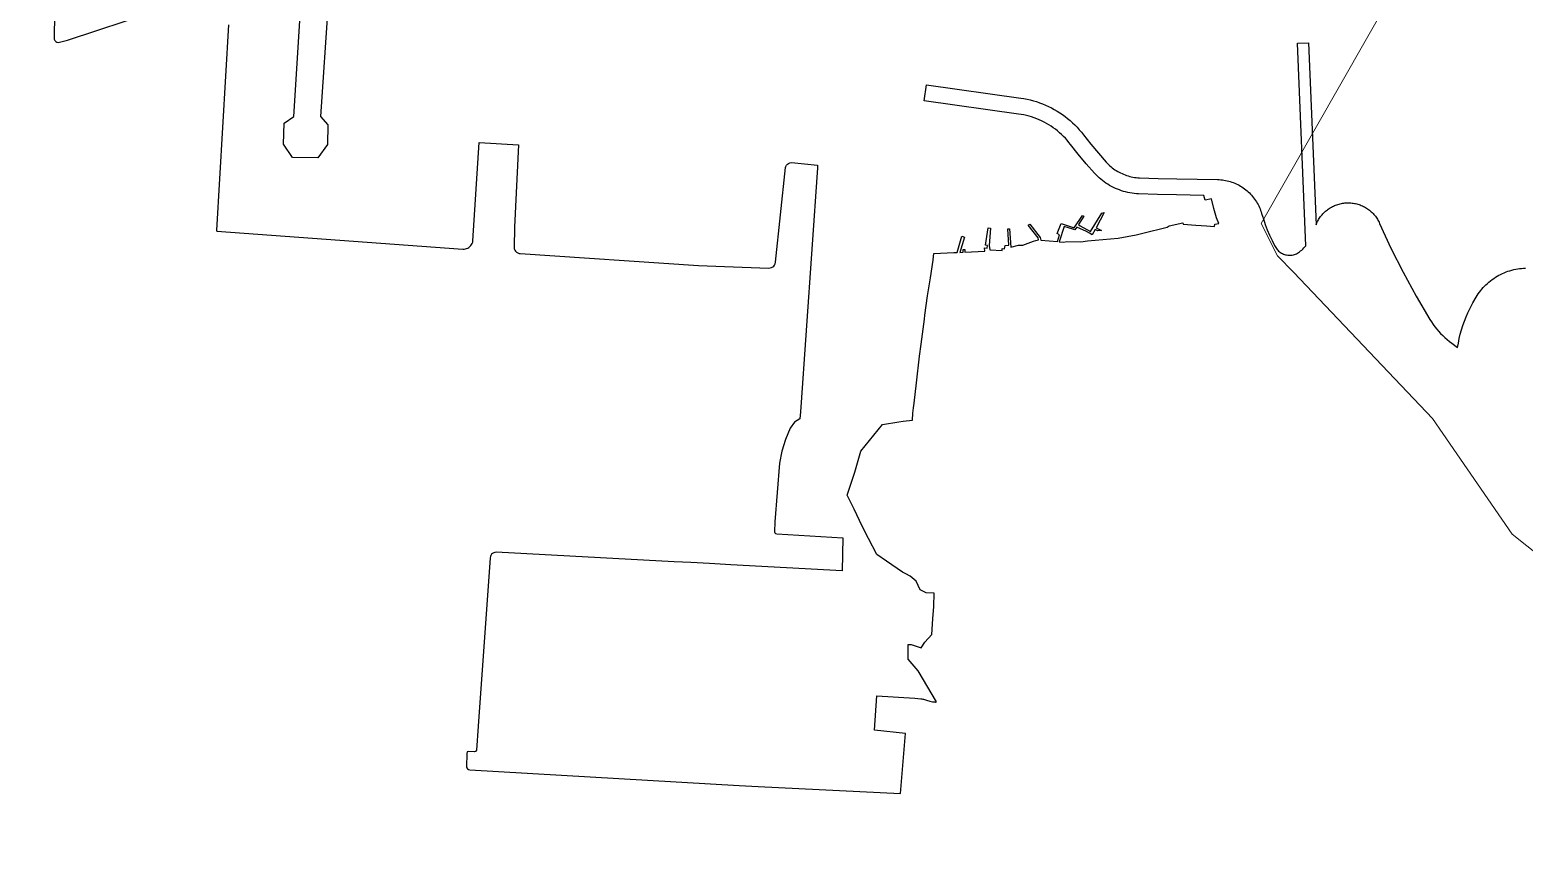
# Model space of a CAD drawing. Header units: millimetres. Extents: x 617751 to 636088, y 68402 to 77988.
# Drawn here: x 627863 to 628550, y 69981 to 70357 of the extents above; entities that cross this region are included whole.
import ezdxf

# ---------------------------------------------------------------- set-up
doc = ezdxf.new("R2010")
doc.units = ezdxf.units.MM
doc.header["$LTSCALE"] = 3
doc.header["$MEASUREMENT"] = 0
doc.layers.add('ALINHAMENTO PREDIAL', color=120, linetype='Continuous')
doc.layers.add('BAIRRO', color=30, linetype='Continuous')

msp = doc.modelspace()

# ---------------------------------------------------------------- linework, layer by layer
at = {"layer": 'ALINHAMENTO PREDIAL'}
for points in [[(627873.86, 70363.78), (627873.73, 70352.85), (627873.79, 70352.34), (627874.04, 70351.77), (627874.45, 70351.3), (627874.98, 70350.98), (627875.59, 70350.83), (627876.22, 70350.89), (627879.93, 70351.82), (627959.87, 70378.35)], [(627873.86, 70363.78), (627873.73, 70352.85), (627873.79, 70352.34), (627874.04, 70351.77), (627874.45, 70351.3), (627874.98, 70350.98), (627875.59, 70350.83), (627876.22, 70350.89), (627879.93, 70351.82), (627959.87, 70378.35)], [(627873.86, 70363.78), (627873.73, 70352.85), (627873.79, 70352.34), (627874.04, 70351.77), (627874.45, 70351.3), (627874.98, 70350.98), (627875.59, 70350.83), (627876.22, 70350.89), (627879.93, 70351.82), (627959.87, 70378.35)], [(627999.78, 70368.94), (627996.34, 70316.76), (627999.7, 70312.98), (627999.56, 70303.82), (627994.98, 70297.71), (627983.41, 70297.94), (627979.17, 70304.08), (627979.59, 70313.68), (627983.96, 70316.78), (627987.21, 70368.06)], [(627999.78, 70368.94), (627996.34, 70316.76), (627999.7, 70312.98), (627999.56, 70303.82), (627994.98, 70297.71), (627983.41, 70297.94), (627979.17, 70304.08), (627979.59, 70313.68), (627983.96, 70316.78), (627987.21, 70368.06)], [(627999.78, 70368.94), (627996.34, 70316.76), (627999.7, 70312.98), (627999.56, 70303.82), (627994.98, 70297.71), (627983.41, 70297.94), (627979.17, 70304.08), (627979.59, 70313.68), (627983.96, 70316.78), (627987.21, 70368.06)], [(627953.91, 70358.85), (627948.41, 70264.51), (627948.52, 70263.99), (628061.7, 70255.73), (628062.31, 70255.72), (628062.91, 70255.8), (628063.49, 70255.97), (628064.05, 70256.2), (628064.57, 70256.52), (628065.04, 70256.9), (628065.45, 70257.34), (628065.8, 70257.84), (628066.08, 70258.37), (628066.28, 70258.94), (628066.4, 70259.54), (628069.25, 70304.84), (628087.43, 70303.64), (628085.54, 70265.86), (628085.32, 70256.46), (628085.44, 70255.85), (628085.68, 70255.27), (628086.03, 70254.75), (628086.49, 70254.32), (628087.02, 70253.99), (628087.61, 70253.78), (628088.11, 70253.71), (628170.14, 70248.27), (628182.17, 70247.78), (628202.53, 70247.02), (628203.16, 70247.06), (628203.76, 70247.23), (628204.32, 70247.52), (628204.8, 70247.92), (628205.19, 70248.42), (628205.46, 70248.98), (628205.63, 70249.7), (628210.16, 70293.2), (628210.35, 70293.79), (628210.66, 70294.34), (628211.08, 70294.8), (628211.59, 70295.17), (628212.16, 70295.43), (628212.91, 70295.57), (628224.95, 70294.3), (628224.89, 70293.17), (628217.18, 70180.93), (628216.79, 70177.67), (628214.42, 70176.17), (628212.39, 70173.32), (628210.17, 70168.16), (628208.5, 70162.79), (628207.41, 70157.28), (628205.31, 70130.23), (628205.1, 70125.68), (628205.26, 70125.19), (628205.65, 70124.85), (628206.15, 70124.74), (628236.53, 70122.99), (628236.33, 70107.76), (628185.07, 70110.52), (628175.25, 70111.1), (628166.67, 70111.51), (628158.94, 70111.93), (628077.12, 70116.3), (628076.53, 70116.23), (628075.96, 70116.04), (628075.45, 70115.74), (628075.01, 70115.33), (628074.67, 70114.84), (628074.44, 70114.29), (628074.32, 70113.71), (628068.8, 70036.32), (628068.01, 70025.31), (628067.64, 70024.69), (628067.06, 70024.48), (628064.22, 70024.63), (628063.72, 70024.4), (628063.62, 70023.71), (628063.44, 70017.53), (628063.61, 70017.04), (628063.92, 70016.63), (628064.34, 70016.34), (628064.95, 70016.18), (628188.94, 70008.94), (628197.64, 70008.53), (628263.06, 70005.31), (628265.4, 70032.9), (628251.22, 70034.46), (628252.28, 70050.29), (628269.78, 70049.12), (628272.4, 70048.85), (628272.86, 70048.8), (628273.32, 70048.73), (628273.77, 70048.64), (628274.22, 70048.55), (628274.67, 70048.43), (628275.11, 70048.31), (628275.55, 70048.16), (628276.11, 70047.98), (628276.68, 70047.81), (628277.25, 70047.66), (628277.82, 70047.53), (628278.02, 70047.49), (628278.22, 70047.46), (628278.42, 70047.43), (628278.63, 70047.41), (628278.83, 70047.4), (628279.03, 70047.39), (628279.24, 70047.39), (628279.62, 70047.41), (628271.26, 70061.75), (628266.67, 70067.09), (628266.65, 70073.86), (628268.01, 70073.86), (628272.58, 70072.37), (628274.27, 70074.97), (628277.47, 70078.48)], [(627953.91, 70358.85), (627948.41, 70264.51), (627948.52, 70263.99), (628061.7, 70255.73), (628062.31, 70255.72), (628062.91, 70255.8), (628063.49, 70255.97), (628064.05, 70256.2), (628064.57, 70256.52), (628065.04, 70256.9), (628065.45, 70257.34), (628065.8, 70257.84), (628066.08, 70258.37), (628066.28, 70258.94), (628066.4, 70259.54), (628069.25, 70304.84), (628087.43, 70303.64), (628085.54, 70265.86), (628085.32, 70256.46), (628085.44, 70255.85), (628085.68, 70255.27), (628086.03, 70254.75), (628086.49, 70254.32), (628087.02, 70253.99), (628087.61, 70253.78), (628088.11, 70253.71), (628170.14, 70248.27), (628182.17, 70247.78), (628202.53, 70247.02), (628203.16, 70247.06), (628203.76, 70247.23), (628204.32, 70247.52), (628204.8, 70247.92), (628205.19, 70248.42), (628205.46, 70248.98), (628205.63, 70249.7), (628210.16, 70293.2), (628210.35, 70293.79), (628210.66, 70294.34), (628211.08, 70294.8), (628211.59, 70295.17), (628212.16, 70295.43), (628212.91, 70295.57), (628224.95, 70294.3), (628224.89, 70293.17), (628217.18, 70180.93), (628216.79, 70177.67), (628214.42, 70176.17), (628212.39, 70173.32), (628210.17, 70168.16), (628208.5, 70162.79), (628207.41, 70157.28), (628205.31, 70130.23), (628205.1, 70125.68), (628205.26, 70125.19), (628205.65, 70124.85), (628206.15, 70124.74), (628236.53, 70122.99), (628236.33, 70107.76), (628185.07, 70110.52), (628175.25, 70111.1), (628166.67, 70111.51), (628158.94, 70111.93), (628077.12, 70116.3), (628076.53, 70116.23), (628075.96, 70116.04), (628075.45, 70115.74), (628075.01, 70115.33), (628074.67, 70114.84), (628074.44, 70114.29), (628074.32, 70113.71), (628068.8, 70036.32), (628068.01, 70025.31), (628067.64, 70024.69), (628067.06, 70024.48), (628064.22, 70024.63), (628063.72, 70024.4), (628063.62, 70023.71), (628063.44, 70017.53), (628063.61, 70017.04), (628063.92, 70016.63), (628064.34, 70016.34), (628064.95, 70016.18), (628188.94, 70008.94), (628197.64, 70008.53), (628263.06, 70005.31), (628265.4, 70032.9), (628251.22, 70034.46), (628252.28, 70050.29), (628269.78, 70049.12), (628272.4, 70048.85), (628272.86, 70048.8), (628273.32, 70048.73), (628273.77, 70048.64), (628274.22, 70048.55), (628274.67, 70048.43), (628275.11, 70048.31), (628275.55, 70048.16), (628276.11, 70047.98), (628276.68, 70047.81), (628277.25, 70047.66), (628277.82, 70047.53), (628278.02, 70047.49), (628278.22, 70047.46), (628278.42, 70047.43), (628278.63, 70047.41), (628278.83, 70047.4), (628279.03, 70047.39), (628279.24, 70047.39), (628279.62, 70047.41), (628271.26, 70061.75), (628266.67, 70067.09), (628266.65, 70073.86), (628268.01, 70073.86), (628272.58, 70072.37), (628274.27, 70074.97), (628277.47, 70078.48)], [(627953.91, 70358.85), (627948.41, 70264.51), (627948.52, 70263.99), (628061.7, 70255.73), (628062.31, 70255.72), (628062.91, 70255.8), (628063.49, 70255.97), (628064.05, 70256.2), (628064.57, 70256.52), (628065.04, 70256.9), (628065.45, 70257.34), (628065.8, 70257.84), (628066.08, 70258.37), (628066.28, 70258.94), (628066.4, 70259.54), (628069.25, 70304.84), (628087.43, 70303.64), (628085.54, 70265.86), (628085.32, 70256.46), (628085.44, 70255.85), (628085.68, 70255.27), (628086.03, 70254.75), (628086.49, 70254.32), (628087.02, 70253.99), (628087.61, 70253.78), (628088.11, 70253.71), (628170.14, 70248.27), (628182.17, 70247.78), (628202.53, 70247.02), (628203.16, 70247.06), (628203.76, 70247.23), (628204.32, 70247.52), (628204.8, 70247.92), (628205.19, 70248.42), (628205.46, 70248.98), (628205.63, 70249.7), (628210.16, 70293.2), (628210.35, 70293.79), (628210.66, 70294.34), (628211.08, 70294.8), (628211.59, 70295.17), (628212.16, 70295.43), (628212.91, 70295.57), (628224.95, 70294.3), (628224.89, 70293.17), (628217.18, 70180.93), (628216.79, 70177.67), (628214.42, 70176.17), (628212.39, 70173.32), (628210.17, 70168.16), (628208.5, 70162.79), (628207.41, 70157.28), (628205.31, 70130.23), (628205.1, 70125.68), (628205.26, 70125.19), (628205.65, 70124.85), (628206.15, 70124.74), (628236.53, 70122.99), (628236.33, 70107.76), (628185.07, 70110.52), (628175.25, 70111.1), (628166.67, 70111.51), (628158.94, 70111.93), (628077.12, 70116.3), (628076.53, 70116.23), (628075.96, 70116.04), (628075.45, 70115.74), (628075.01, 70115.33), (628074.67, 70114.84), (628074.44, 70114.29), (628074.32, 70113.71), (628068.8, 70036.32), (628068.01, 70025.31), (628067.64, 70024.69), (628067.06, 70024.48), (628064.22, 70024.63), (628063.72, 70024.4), (628063.62, 70023.71), (628063.44, 70017.53), (628063.61, 70017.04), (628063.92, 70016.63), (628064.34, 70016.34), (628064.95, 70016.18), (628188.94, 70008.94), (628197.64, 70008.53), (628263.06, 70005.31), (628265.4, 70032.9), (628251.22, 70034.46), (628252.28, 70050.29), (628269.78, 70049.12), (628272.4, 70048.85), (628272.86, 70048.8), (628273.32, 70048.73), (628273.77, 70048.64), (628274.22, 70048.55), (628274.67, 70048.43), (628275.11, 70048.31), (628275.55, 70048.16), (628276.11, 70047.98), (628276.68, 70047.81), (628277.25, 70047.66), (628277.82, 70047.53), (628278.02, 70047.49), (628278.22, 70047.46), (628278.42, 70047.43), (628278.63, 70047.41), (628278.83, 70047.4), (628279.03, 70047.39), (628279.24, 70047.39), (628279.62, 70047.41), (628271.26, 70061.75), (628266.67, 70067.09), (628266.65, 70073.86), (628268.01, 70073.86), (628272.58, 70072.37), (628274.27, 70074.97), (628277.47, 70078.48)], [(628277.47, 70078.48), (628278.01, 70085.62), (628278.45, 70091.31), (628278.59, 70097.4), (628274.91, 70097.61), (628272.14, 70098.92), (628270.34, 70102.99), (628267.5, 70105.21), (628265.53, 70106.33), (628264.02, 70107.12), (628256.71, 70112.21), (628252.29, 70115.21), (628248.34, 70122.56), (628245.52, 70128.28), (628241.76, 70136.09), (628238.6, 70142.5), (628242.04, 70153.12), (628244.88, 70162.78), (628254.78, 70175), (628262.33, 70176.28), (628264.38, 70176.63), (628268.6, 70177.04), (628268.75, 70180.2), (628269.09, 70182.71), (628269.38, 70184.86), (628270.49, 70194.18), (628271.83, 70206.42), (628272.59, 70212.02), (628274.15, 70223.52), (628274.37, 70225.4), (628275.57, 70234.21), (628276.85, 70242.52), (628278.08, 70250.69), (628278.25, 70252.38), (628278.39, 70253.7), (628287.65, 70254.11), (628289.15, 70254.18), (628291.39, 70261.62), (628292.54, 70261.27), (628290.42, 70254.24), (628291.98, 70254.31), (628291.98, 70255.6), (628292.78, 70255.59), (628292.78, 70254.34), (628301.89, 70254.75), (628301.72, 70256.37), (628302.93, 70256.17), (628303.1, 70257.38), (628302.27, 70257.51), (628303.4, 70265.48), (628304.53, 70265.41), (628303.96, 70257.35), (628304.22, 70255.43), (628309.82, 70255.06), (628309.89, 70255.95), (628310.9, 70255.84), (628311.22, 70257.45), (628313, 70257.57), (628312.52, 70265.13), (628313.33, 70265.07), (628313.86, 70256.63), (628317.45, 70257.58), (628319.35, 70257.49), (628324.34, 70259.37), (628325.31, 70259.65), (628326.67, 70259.97), (628326.41, 70260.94), (628321.89, 70266.69), (628322.6, 70267.25), (628327.42, 70261.1), (628327.74, 70259.8), (628335.28, 70259.2), (628336.3, 70262.27), (628335.23, 70262.95), (628337.06, 70267.59), (628343.09, 70265.59), (628346.8, 70271.23), (628347.49, 70270.82), (628345.02, 70267.06), (628345.8, 70266.5), (628350.59, 70263.85), (628355.75, 70272.34), (628356.86, 70272.55), (628353.12, 70265.59), (628355.61, 70264.24), (628353.86, 70264.19), (628352.67, 70264.81), (628351.27, 70262.36), (628350.11, 70263.01), (628348.71, 70263.79), (628344.17, 70265.78), (628343.37, 70264.56), (628342.42, 70264.85), (628338.46, 70266.15), (628336.1, 70259.14), (628338.2, 70258.97), (628339.58, 70259.22), (628346.12, 70259.08), (628349.09, 70259.55), (628363.2, 70260.81), (628371.47, 70262.3), (628374.62, 70263), (628385.73, 70265.83), (628386.72, 70266.46), (628392.99, 70267.78), (628393.11, 70267.23), (628398.94, 70266.8), (628403.94, 70266.43), (628407.62, 70266.13), (628407.71, 70267.17), (628409.57, 70267.55), (628408.57, 70270.06), (628407.35, 70274.41), (628406.18, 70278.9), (628403.27, 70278.2), (628402.69, 70280.45), (628390.15, 70280.71), (628381.38, 70280.78), (628372.62, 70281.1), (628371.63, 70281.17), (628370.63, 70281.28), (628369.64, 70281.41), (628368.65, 70281.58), (628367.67, 70281.79), (628366.7, 70282.02), (628365.73, 70282.29), (628364.78, 70282.59), (628363.83, 70282.93), (628362.9, 70283.29), (628361.98, 70283.69), (628361.08, 70284.12), (628360.19, 70284.58), (628359.31, 70285.07), (628358.46, 70285.58), (628357.62, 70286.13), (628356.8, 70286.71), (628356, 70287.31), (628355.22, 70287.94), (628354.46, 70288.59), (628353.73, 70289.27), (628353.02, 70289.98), (628352.33, 70290.71), (628348.54, 70294.99), (628344.88, 70299.38), (628341.36, 70303.87), (628340.59, 70304.85), (628339.79, 70305.79), (628338.97, 70306.71), (628338.11, 70307.6), (628337.22, 70308.45), (628336.3, 70309.28), (628335.35, 70310.08), (628334.38, 70310.84), (628333.38, 70311.57), (628332.36, 70312.27), (628331.31, 70312.93), (628330.25, 70313.55), (628329.16, 70314.14), (628328.05, 70314.69), (628326.93, 70315.21), (628325.78, 70315.68), (628324.63, 70316.11), (628323.45, 70316.51), (628322.27, 70316.87), (628321.07, 70317.18), (628319.87, 70317.46), (628318.65, 70317.69), (628317.43, 70317.88), (628274.05, 70323.93), (628275.08, 70331.26), (628318.46, 70325.22), (628319.93, 70324.98), (628321.39, 70324.7), (628322.84, 70324.37), (628324.28, 70324), (628325.7, 70323.57), (628327.11, 70323.09), (628328.51, 70322.57), (628329.88, 70322), (628331.24, 70321.38), (628332.57, 70320.72), (628333.88, 70320.01), (628335.16, 70319.26), (628336.42, 70318.46), (628337.65, 70317.62), (628338.85, 70316.74), (628340.02, 70315.83), (628341.16, 70314.87), (628342.27, 70313.87), (628343.34, 70312.84), (628344.37, 70311.77), (628345.37, 70310.66), (628346.33, 70309.53), (628347.25, 70308.36), (628350.64, 70304.03), (628354.16, 70299.81), (628357.8, 70295.69), (628358.32, 70295.15), (628358.85, 70294.62), (628359.4, 70294.11), (628359.97, 70293.62), (628360.55, 70293.15), (628361.15, 70292.7), (628361.77, 70292.27), (628362.39, 70291.86), (628363.04, 70291.47), (628363.69, 70291.1), (628364.36, 70290.76), (628365.04, 70290.44), (628365.73, 70290.14), (628366.42, 70289.87), (628367.13, 70289.62), (628367.85, 70289.39), (628368.57, 70289.19), (628369.3, 70289.01), (628370.03, 70288.86), (628370.77, 70288.73), (628371.52, 70288.63), (628372.26, 70288.55), (628373.01, 70288.5), (628381.6, 70288.18), (628390.2, 70288.12), (628409.01, 70287.73), (628409.75, 70287.7), (628410.48, 70287.65), (628411.22, 70287.57), (628411.95, 70287.47), (628412.68, 70287.34), (628413.4, 70287.19), (628414.12, 70287.01), (628414.83, 70286.8), (628415.53, 70286.58), (628416.23, 70286.33), (628416.91, 70286.05), (628417.59, 70285.75), (628418.25, 70285.43), (628418.91, 70285.09), (628419.55, 70284.72), (628420.18, 70284.34), (628420.79, 70283.93), (628421.39, 70283.5), (628421.98, 70283.05), (628422.55, 70282.58), (628423.1, 70282.09), (628423.64, 70281.58), (628424.16, 70281.05), (628424.66, 70280.51), (628425.14, 70279.95), (628425.6, 70279.37), (628426.05, 70278.78), (628426.47, 70278.17), (628426.87, 70277.55), (628427.25, 70276.92), (628427.6, 70276.27), (628427.94, 70275.61), (628428.25, 70274.94), (628428.54, 70274.26), (628428.8, 70273.57), (628429.05, 70272.87), (628429.26, 70272.17), (628430.05, 70269.62), (628430.92, 70267.09), (628431.88, 70264.6), (628432.92, 70262.15), (628434.05, 70259.73), (628435.25, 70257.35), (628435.48, 70256.88), (628435.75, 70256.43), (628436.04, 70256), (628436.36, 70255.59), (628436.71, 70255.21), (628437.08, 70254.84), (628437.48, 70254.51), (628437.9, 70254.2), (628438.34, 70253.93), (628438.8, 70253.68), (628439.28, 70253.47), (628439.76, 70253.29), (628440.26, 70253.15), (628440.77, 70253.03), (628441.28, 70252.96), (628441.8, 70252.92), (628442.32, 70252.92), (628442.84, 70252.95), (628443.36, 70253.02), (628443.87, 70253.12), (628444.37, 70253.26), (628444.86, 70253.43), (628445.34, 70253.63), (628445.8, 70253.87), (628446.24, 70254.14), (628446.67, 70254.44), (628447.21, 70254.87), (628447.73, 70255.31), (628448.24, 70255.78), (628448.73, 70256.26), (628449.21, 70256.75), (628449.66, 70257.27), (628445.8, 70350.43), (628450.8, 70350.63), (628454.3, 70266.87), (628454.5, 70267.38), (628454.72, 70267.88), (628454.96, 70268.38), (628455.22, 70268.86), (628455.49, 70269.34), (628455.78, 70269.81), (628456.09, 70270.26), (628456.41, 70270.71), (628456.75, 70271.14), (628457.1, 70271.56), (628457.47, 70271.97), (628457.85, 70272.37), (628458.24, 70272.75), (628458.65, 70273.12), (628459.07, 70273.48), (628459.5, 70273.82), (628459.94, 70274.14), (628460.4, 70274.45), (628460.86, 70274.74), (628461.34, 70275.02), (628461.82, 70275.28), (628462.31, 70275.52), (628462.81, 70275.75), (628463.32, 70275.96), (628463.84, 70276.15), (628464.36, 70276.32), (628464.89, 70276.48), (628465.42, 70276.61), (628465.96, 70276.73), (628466.5, 70276.83), (628467.04, 70276.91), (628467.59, 70276.97), (628468.13, 70277.01), (628468.68, 70277.03), (628469.23, 70277.04), (628469.78, 70277.02), (628470.33, 70276.99), (628470.88, 70276.93), (628471.42, 70276.86), (628471.96, 70276.77), (628472.5, 70276.66), (628473.04, 70276.53), (628473.57, 70276.38), (628474.09, 70276.22), (628474.61, 70276.03), (628475.12, 70275.83), (628475.62, 70275.61), (628476.12, 70275.37), (628476.61, 70275.12), (628477.08, 70274.85), (628477.55, 70274.56), (628478.01, 70274.26), (628478.46, 70273.94), (628478.89, 70273.61), (628479.32, 70273.26), (628479.73, 70272.89), (628480.13, 70272.51), (628480.51, 70272.12), (628480.89, 70271.72), (628481.24, 70271.3), (628481.59, 70270.87), (628481.91, 70270.43), (628482.22, 70269.98), (628482.52, 70269.51), (628482.8, 70269.04), (628483.06, 70268.56), (628483.31, 70268.07), (628483.54, 70267.57), (628488.74, 70256.23), (628494.32, 70245.08), (628500.3, 70234.13), (628506.64, 70223.39), (628507.38, 70222.25), (628508.15, 70221.12), (628508.96, 70220.03), (628509.81, 70218.97), (628510.7, 70217.94), (628511.62, 70216.93), (628512.58, 70215.97), (628513.57, 70215.03), (628514.59, 70214.13), (628515.65, 70213.27), (628516.73, 70212.44), (628519.41, 70210.47), (628519.77, 70212.53), (628520.19, 70214.58), (628520.68, 70216.61), (628521.25, 70218.62), (628521.89, 70220.61), (628522.59, 70222.58), (628523.37, 70224.52), (628524.21, 70226.43), (628525.12, 70228.31), (628526.51, 70230.96), (628527.97, 70233.57), (628528.45, 70234.36), (628528.95, 70235.13), (628529.48, 70235.88), (628530.04, 70236.62), (628530.62, 70237.33), (628531.22, 70238.02), (628531.84, 70238.7), (628532.49, 70239.35), (628533.16, 70239.98), (628533.86, 70240.58), (628534.57, 70241.16), (628535.3, 70241.72), (628536.05, 70242.25), (628536.82, 70242.76), (628537.6, 70243.24), (628538.4, 70243.69), (628539.22, 70244.12), (628540.05, 70244.51), (628540.89, 70244.88), (628541.75, 70245.22), (628542.61, 70245.53), (628543.49, 70245.81), (628544.37, 70246.06), (628545.27, 70246.28), (628546.17, 70246.47), (628547.07, 70246.63), (628547.98, 70246.75), (628548.9, 70246.85), (628549.81, 70246.92), (628550.73, 70246.95)], [(628277.47, 70078.48), (628278.01, 70085.62), (628278.45, 70091.31), (628278.59, 70097.4), (628274.91, 70097.61), (628272.14, 70098.92), (628270.34, 70102.99), (628267.5, 70105.21), (628265.53, 70106.33), (628264.02, 70107.12), (628256.71, 70112.21), (628252.29, 70115.21), (628248.34, 70122.56), (628245.52, 70128.28), (628241.76, 70136.09), (628238.6, 70142.5), (628242.04, 70153.12), (628244.88, 70162.78), (628254.78, 70175), (628262.33, 70176.28), (628264.38, 70176.63), (628268.6, 70177.04), (628268.75, 70180.2), (628269.09, 70182.71), (628269.38, 70184.86), (628270.49, 70194.18), (628271.83, 70206.42), (628272.59, 70212.02), (628274.15, 70223.52), (628274.37, 70225.4), (628275.57, 70234.21), (628276.85, 70242.52), (628278.08, 70250.69), (628278.25, 70252.38), (628278.39, 70253.7), (628287.65, 70254.11), (628289.15, 70254.18), (628291.39, 70261.62), (628292.54, 70261.27), (628290.42, 70254.24), (628291.98, 70254.31), (628291.98, 70255.6), (628292.78, 70255.59), (628292.78, 70254.34), (628301.89, 70254.75), (628301.72, 70256.37), (628302.93, 70256.17), (628303.1, 70257.38), (628302.27, 70257.51), (628303.4, 70265.48), (628304.53, 70265.41), (628303.96, 70257.35), (628304.22, 70255.43), (628309.82, 70255.06), (628309.89, 70255.95), (628310.9, 70255.84), (628311.22, 70257.45), (628313, 70257.57), (628312.52, 70265.13), (628313.33, 70265.07), (628313.86, 70256.63), (628317.45, 70257.58), (628319.35, 70257.49), (628324.34, 70259.37), (628325.31, 70259.65), (628326.67, 70259.97), (628326.41, 70260.94), (628321.89, 70266.69), (628322.6, 70267.25), (628327.42, 70261.1), (628327.74, 70259.8), (628335.28, 70259.2), (628336.3, 70262.27), (628335.23, 70262.95), (628337.06, 70267.59), (628343.09, 70265.59), (628346.8, 70271.23), (628347.49, 70270.82), (628345.02, 70267.06), (628345.8, 70266.5), (628350.59, 70263.85), (628355.75, 70272.34), (628356.86, 70272.55), (628353.12, 70265.59), (628355.61, 70264.24), (628353.86, 70264.19), (628352.67, 70264.81), (628351.27, 70262.36), (628350.11, 70263.01), (628348.71, 70263.79), (628344.17, 70265.78), (628343.37, 70264.56), (628342.42, 70264.85), (628338.46, 70266.15), (628336.1, 70259.14), (628338.2, 70258.97), (628339.58, 70259.22), (628346.12, 70259.08), (628349.09, 70259.55), (628363.2, 70260.81), (628371.47, 70262.3), (628374.62, 70263), (628385.73, 70265.83), (628386.72, 70266.46), (628392.99, 70267.78), (628393.11, 70267.23), (628398.94, 70266.8), (628403.94, 70266.43), (628407.62, 70266.13), (628407.71, 70267.17), (628409.57, 70267.55), (628408.57, 70270.06), (628407.35, 70274.41), (628406.18, 70278.9), (628403.27, 70278.2), (628402.69, 70280.45), (628390.15, 70280.71), (628381.38, 70280.78), (628372.62, 70281.1), (628371.63, 70281.17), (628370.63, 70281.28), (628369.64, 70281.41), (628368.65, 70281.58), (628367.67, 70281.79), (628366.7, 70282.02), (628365.73, 70282.29), (628364.78, 70282.59), (628363.83, 70282.93), (628362.9, 70283.29), (628361.98, 70283.69), (628361.08, 70284.12), (628360.19, 70284.58), (628359.31, 70285.07), (628358.46, 70285.58), (628357.62, 70286.13), (628356.8, 70286.71), (628356, 70287.31), (628355.22, 70287.94), (628354.46, 70288.59), (628353.73, 70289.27), (628353.02, 70289.98), (628352.33, 70290.71), (628348.54, 70294.99), (628344.88, 70299.38), (628341.36, 70303.87), (628340.59, 70304.85), (628339.79, 70305.79), (628338.97, 70306.71), (628338.11, 70307.6), (628337.22, 70308.45), (628336.3, 70309.28), (628335.35, 70310.08), (628334.38, 70310.84), (628333.38, 70311.57), (628332.36, 70312.27), (628331.31, 70312.93), (628330.25, 70313.55), (628329.16, 70314.14), (628328.05, 70314.69), (628326.93, 70315.21), (628325.78, 70315.68), (628324.63, 70316.11), (628323.45, 70316.51), (628322.27, 70316.87), (628321.07, 70317.18), (628319.87, 70317.46), (628318.65, 70317.69), (628317.43, 70317.88), (628274.05, 70323.93), (628275.08, 70331.26), (628318.46, 70325.22), (628319.93, 70324.98), (628321.39, 70324.7), (628322.84, 70324.37), (628324.28, 70324), (628325.7, 70323.57), (628327.11, 70323.09), (628328.51, 70322.57), (628329.88, 70322), (628331.24, 70321.38), (628332.57, 70320.72), (628333.88, 70320.01), (628335.16, 70319.26), (628336.42, 70318.46), (628337.65, 70317.62), (628338.85, 70316.74), (628340.02, 70315.83), (628341.16, 70314.87), (628342.27, 70313.87), (628343.34, 70312.84), (628344.37, 70311.77), (628345.37, 70310.66), (628346.33, 70309.53), (628347.25, 70308.36), (628350.64, 70304.03), (628354.16, 70299.81), (628357.8, 70295.69), (628358.32, 70295.15), (628358.85, 70294.62), (628359.4, 70294.11), (628359.97, 70293.62), (628360.55, 70293.15), (628361.15, 70292.7), (628361.77, 70292.27), (628362.39, 70291.86), (628363.04, 70291.47), (628363.69, 70291.1), (628364.36, 70290.76), (628365.04, 70290.44), (628365.73, 70290.14), (628366.42, 70289.87), (628367.13, 70289.62), (628367.85, 70289.39), (628368.57, 70289.19), (628369.3, 70289.01), (628370.03, 70288.86), (628370.77, 70288.73), (628371.52, 70288.63), (628372.26, 70288.55), (628373.01, 70288.5), (628381.6, 70288.18), (628390.2, 70288.12), (628409.01, 70287.73), (628409.75, 70287.7), (628410.48, 70287.65), (628411.22, 70287.57), (628411.95, 70287.47), (628412.68, 70287.34), (628413.4, 70287.19), (628414.12, 70287.01), (628414.83, 70286.8), (628415.53, 70286.58), (628416.23, 70286.33), (628416.91, 70286.05), (628417.59, 70285.75), (628418.25, 70285.43), (628418.91, 70285.09), (628419.55, 70284.72), (628420.18, 70284.34), (628420.79, 70283.93), (628421.39, 70283.5), (628421.98, 70283.05), (628422.55, 70282.58), (628423.1, 70282.09), (628423.64, 70281.58), (628424.16, 70281.05), (628424.66, 70280.51), (628425.14, 70279.95), (628425.6, 70279.37), (628426.05, 70278.78), (628426.47, 70278.17), (628426.87, 70277.55), (628427.25, 70276.92), (628427.6, 70276.27), (628427.94, 70275.61), (628428.25, 70274.94), (628428.54, 70274.26), (628428.8, 70273.57), (628429.05, 70272.87), (628429.26, 70272.17), (628430.05, 70269.62), (628430.92, 70267.09), (628431.88, 70264.6), (628432.92, 70262.15), (628434.05, 70259.73), (628435.25, 70257.35), (628435.48, 70256.88), (628435.75, 70256.43), (628436.04, 70256), (628436.36, 70255.59), (628436.71, 70255.21), (628437.08, 70254.84), (628437.48, 70254.51), (628437.9, 70254.2), (628438.34, 70253.93), (628438.8, 70253.68), (628439.28, 70253.47), (628439.76, 70253.29), (628440.26, 70253.15), (628440.77, 70253.03), (628441.28, 70252.96), (628441.8, 70252.92), (628442.32, 70252.92), (628442.84, 70252.95), (628443.36, 70253.02), (628443.87, 70253.12), (628444.37, 70253.26), (628444.86, 70253.43), (628445.34, 70253.63), (628445.8, 70253.87), (628446.24, 70254.14), (628446.67, 70254.44), (628447.21, 70254.87), (628447.73, 70255.31), (628448.24, 70255.78), (628448.73, 70256.26), (628449.21, 70256.75), (628449.66, 70257.27), (628445.8, 70350.43), (628450.8, 70350.63), (628454.3, 70266.87), (628454.5, 70267.38), (628454.72, 70267.88), (628454.96, 70268.38), (628455.22, 70268.86), (628455.49, 70269.34), (628455.78, 70269.81), (628456.09, 70270.26), (628456.41, 70270.71), (628456.75, 70271.14), (628457.1, 70271.56), (628457.47, 70271.97), (628457.85, 70272.37), (628458.24, 70272.75), (628458.65, 70273.12), (628459.07, 70273.48), (628459.5, 70273.82), (628459.94, 70274.14), (628460.4, 70274.45), (628460.86, 70274.74), (628461.34, 70275.02), (628461.82, 70275.28), (628462.31, 70275.52), (628462.81, 70275.75), (628463.32, 70275.96), (628463.84, 70276.15), (628464.36, 70276.32), (628464.89, 70276.48), (628465.42, 70276.61), (628465.96, 70276.73), (628466.5, 70276.83), (628467.04, 70276.91), (628467.59, 70276.97), (628468.13, 70277.01), (628468.68, 70277.03), (628469.23, 70277.04), (628469.78, 70277.02), (628470.33, 70276.99), (628470.88, 70276.93), (628471.42, 70276.86), (628471.96, 70276.77), (628472.5, 70276.66), (628473.04, 70276.53), (628473.57, 70276.38), (628474.09, 70276.22), (628474.61, 70276.03), (628475.12, 70275.83), (628475.62, 70275.61), (628476.12, 70275.37), (628476.61, 70275.12), (628477.08, 70274.85), (628477.55, 70274.56), (628478.01, 70274.26), (628478.46, 70273.94), (628478.89, 70273.61), (628479.32, 70273.26), (628479.73, 70272.89), (628480.13, 70272.51), (628480.51, 70272.12), (628480.89, 70271.72), (628481.24, 70271.3), (628481.59, 70270.87), (628481.91, 70270.43), (628482.22, 70269.98), (628482.52, 70269.51), (628482.8, 70269.04), (628483.06, 70268.56), (628483.31, 70268.07), (628483.54, 70267.57), (628488.74, 70256.23), (628494.32, 70245.08), (628500.3, 70234.13), (628506.64, 70223.39), (628507.38, 70222.25), (628508.15, 70221.12), (628508.96, 70220.03), (628509.81, 70218.97), (628510.7, 70217.94), (628511.62, 70216.93), (628512.58, 70215.97), (628513.57, 70215.03), (628514.59, 70214.13), (628515.65, 70213.27), (628516.73, 70212.44), (628519.41, 70210.47), (628519.77, 70212.53), (628520.19, 70214.58), (628520.68, 70216.61), (628521.25, 70218.62), (628521.89, 70220.61), (628522.59, 70222.58), (628523.37, 70224.52), (628524.21, 70226.43), (628525.12, 70228.31), (628526.51, 70230.96), (628527.97, 70233.57), (628528.45, 70234.36), (628528.95, 70235.13), (628529.48, 70235.88), (628530.04, 70236.62), (628530.62, 70237.33), (628531.22, 70238.02), (628531.84, 70238.7), (628532.49, 70239.35), (628533.16, 70239.98), (628533.86, 70240.58), (628534.57, 70241.16), (628535.3, 70241.72), (628536.05, 70242.25), (628536.82, 70242.76), (628537.6, 70243.24), (628538.4, 70243.69), (628539.22, 70244.12), (628540.05, 70244.51), (628540.89, 70244.88), (628541.75, 70245.22), (628542.61, 70245.53), (628543.49, 70245.81), (628544.37, 70246.06), (628545.27, 70246.28), (628546.17, 70246.47), (628547.07, 70246.63), (628547.98, 70246.75), (628548.9, 70246.85), (628549.81, 70246.92), (628550.73, 70246.95)], [(628277.47, 70078.48), (628278.01, 70085.62), (628278.45, 70091.31), (628278.59, 70097.4), (628274.91, 70097.61), (628272.14, 70098.92), (628270.34, 70102.99), (628267.5, 70105.21), (628265.53, 70106.33), (628264.02, 70107.12), (628256.71, 70112.21), (628252.29, 70115.21), (628248.34, 70122.56), (628245.52, 70128.28), (628241.76, 70136.09), (628238.6, 70142.5), (628242.04, 70153.12), (628244.88, 70162.78), (628254.78, 70175), (628262.33, 70176.28), (628264.38, 70176.63), (628268.6, 70177.04), (628268.75, 70180.2), (628269.09, 70182.71), (628269.38, 70184.86), (628270.49, 70194.18), (628271.83, 70206.42), (628272.59, 70212.02), (628274.15, 70223.52), (628274.37, 70225.4), (628275.57, 70234.21), (628276.85, 70242.52), (628278.08, 70250.69), (628278.25, 70252.38), (628278.39, 70253.7), (628287.65, 70254.11), (628289.15, 70254.18), (628291.39, 70261.62), (628292.54, 70261.27), (628290.42, 70254.24), (628291.98, 70254.31), (628291.98, 70255.6), (628292.78, 70255.59), (628292.78, 70254.34), (628301.89, 70254.75), (628301.72, 70256.37), (628302.93, 70256.17), (628303.1, 70257.38), (628302.27, 70257.51), (628303.4, 70265.48), (628304.53, 70265.41), (628303.96, 70257.35), (628304.22, 70255.43), (628309.82, 70255.06), (628309.89, 70255.95), (628310.9, 70255.84), (628311.22, 70257.45), (628313, 70257.57), (628312.52, 70265.13), (628313.33, 70265.07), (628313.86, 70256.63), (628317.45, 70257.58), (628319.35, 70257.49), (628324.34, 70259.37), (628325.31, 70259.65), (628326.67, 70259.97), (628326.41, 70260.94), (628321.89, 70266.69), (628322.6, 70267.25), (628327.42, 70261.1), (628327.74, 70259.8), (628335.28, 70259.2), (628336.3, 70262.27), (628335.23, 70262.95), (628337.06, 70267.59), (628343.09, 70265.59), (628346.8, 70271.23), (628347.49, 70270.82), (628345.02, 70267.06), (628345.8, 70266.5), (628350.59, 70263.85), (628355.75, 70272.34), (628356.86, 70272.55), (628353.12, 70265.59), (628355.61, 70264.24), (628353.86, 70264.19), (628352.67, 70264.81), (628351.27, 70262.36), (628350.11, 70263.01), (628348.71, 70263.79), (628344.17, 70265.78), (628343.37, 70264.56), (628342.42, 70264.85), (628338.46, 70266.15), (628336.1, 70259.14), (628338.2, 70258.97), (628339.58, 70259.22), (628346.12, 70259.08), (628349.09, 70259.55), (628363.2, 70260.81), (628371.47, 70262.3), (628374.62, 70263), (628385.73, 70265.83), (628386.72, 70266.46), (628392.99, 70267.78), (628393.11, 70267.23), (628398.94, 70266.8), (628403.94, 70266.43), (628407.62, 70266.13), (628407.71, 70267.17), (628409.57, 70267.55), (628408.57, 70270.06), (628407.35, 70274.41), (628406.18, 70278.9), (628403.27, 70278.2), (628402.69, 70280.45), (628390.15, 70280.71), (628381.38, 70280.78), (628372.62, 70281.1), (628371.63, 70281.17), (628370.63, 70281.28), (628369.64, 70281.41), (628368.65, 70281.58), (628367.67, 70281.79), (628366.7, 70282.02), (628365.73, 70282.29), (628364.78, 70282.59), (628363.83, 70282.93), (628362.9, 70283.29), (628361.98, 70283.69), (628361.08, 70284.12), (628360.19, 70284.58), (628359.31, 70285.07), (628358.46, 70285.58), (628357.62, 70286.13), (628356.8, 70286.71), (628356, 70287.31), (628355.22, 70287.94), (628354.46, 70288.59), (628353.73, 70289.27), (628353.02, 70289.98), (628352.33, 70290.71), (628348.54, 70294.99), (628344.88, 70299.38), (628341.36, 70303.87), (628340.59, 70304.85), (628339.79, 70305.79), (628338.97, 70306.71), (628338.11, 70307.6), (628337.22, 70308.45), (628336.3, 70309.28), (628335.35, 70310.08), (628334.38, 70310.84), (628333.38, 70311.57), (628332.36, 70312.27), (628331.31, 70312.93), (628330.25, 70313.55), (628329.16, 70314.14), (628328.05, 70314.69), (628326.93, 70315.21), (628325.78, 70315.68), (628324.63, 70316.11), (628323.45, 70316.51), (628322.27, 70316.87), (628321.07, 70317.18), (628319.87, 70317.46), (628318.65, 70317.69), (628317.43, 70317.88), (628274.05, 70323.93), (628275.08, 70331.26), (628318.46, 70325.22), (628319.93, 70324.98), (628321.39, 70324.7), (628322.84, 70324.37), (628324.28, 70324), (628325.7, 70323.57), (628327.11, 70323.09), (628328.51, 70322.57), (628329.88, 70322), (628331.24, 70321.38), (628332.57, 70320.72), (628333.88, 70320.01), (628335.16, 70319.26), (628336.42, 70318.46), (628337.65, 70317.62), (628338.85, 70316.74), (628340.02, 70315.83), (628341.16, 70314.87), (628342.27, 70313.87), (628343.34, 70312.84), (628344.37, 70311.77), (628345.37, 70310.66), (628346.33, 70309.53), (628347.25, 70308.36), (628350.64, 70304.03), (628354.16, 70299.81), (628357.8, 70295.69), (628358.32, 70295.15), (628358.85, 70294.62), (628359.4, 70294.11), (628359.97, 70293.62), (628360.55, 70293.15), (628361.15, 70292.7), (628361.77, 70292.27), (628362.39, 70291.86), (628363.04, 70291.47), (628363.69, 70291.1), (628364.36, 70290.76), (628365.04, 70290.44), (628365.73, 70290.14), (628366.42, 70289.87), (628367.13, 70289.62), (628367.85, 70289.39), (628368.57, 70289.19), (628369.3, 70289.01), (628370.03, 70288.86), (628370.77, 70288.73), (628371.52, 70288.63), (628372.26, 70288.55), (628373.01, 70288.5), (628381.6, 70288.18), (628390.2, 70288.12), (628409.01, 70287.73), (628409.75, 70287.7), (628410.48, 70287.65), (628411.22, 70287.57), (628411.95, 70287.47), (628412.68, 70287.34), (628413.4, 70287.19), (628414.12, 70287.01), (628414.83, 70286.8), (628415.53, 70286.58), (628416.23, 70286.33), (628416.91, 70286.05), (628417.59, 70285.75), (628418.25, 70285.43), (628418.91, 70285.09), (628419.55, 70284.72), (628420.18, 70284.34), (628420.79, 70283.93), (628421.39, 70283.5), (628421.98, 70283.05), (628422.55, 70282.58), (628423.1, 70282.09), (628423.64, 70281.58), (628424.16, 70281.05), (628424.66, 70280.51), (628425.14, 70279.95), (628425.6, 70279.37), (628426.05, 70278.78), (628426.47, 70278.17), (628426.87, 70277.55), (628427.25, 70276.92), (628427.6, 70276.27), (628427.94, 70275.61), (628428.25, 70274.94), (628428.54, 70274.26), (628428.8, 70273.57), (628429.05, 70272.87), (628429.26, 70272.17), (628430.05, 70269.62), (628430.92, 70267.09), (628431.88, 70264.6), (628432.92, 70262.15), (628434.05, 70259.73), (628435.25, 70257.35), (628435.48, 70256.88), (628435.75, 70256.43), (628436.04, 70256), (628436.36, 70255.59), (628436.71, 70255.21), (628437.08, 70254.84), (628437.48, 70254.51), (628437.9, 70254.2), (628438.34, 70253.93), (628438.8, 70253.68), (628439.28, 70253.47), (628439.76, 70253.29), (628440.26, 70253.15), (628440.77, 70253.03), (628441.28, 70252.96), (628441.8, 70252.92), (628442.32, 70252.92), (628442.84, 70252.95), (628443.36, 70253.02), (628443.87, 70253.12), (628444.37, 70253.26), (628444.86, 70253.43), (628445.34, 70253.63), (628445.8, 70253.87), (628446.24, 70254.14), (628446.67, 70254.44), (628447.21, 70254.87), (628447.73, 70255.31), (628448.24, 70255.78), (628448.73, 70256.26), (628449.21, 70256.75), (628449.66, 70257.27), (628445.8, 70350.43), (628450.8, 70350.63), (628454.3, 70266.87), (628454.5, 70267.38), (628454.72, 70267.88), (628454.96, 70268.38), (628455.22, 70268.86), (628455.49, 70269.34), (628455.78, 70269.81), (628456.09, 70270.26), (628456.41, 70270.71), (628456.75, 70271.14), (628457.1, 70271.56), (628457.47, 70271.97), (628457.85, 70272.37), (628458.24, 70272.75), (628458.65, 70273.12), (628459.07, 70273.48), (628459.5, 70273.82), (628459.94, 70274.14), (628460.4, 70274.45), (628460.86, 70274.74), (628461.34, 70275.02), (628461.82, 70275.28), (628462.31, 70275.52), (628462.81, 70275.75), (628463.32, 70275.96), (628463.84, 70276.15), (628464.36, 70276.32), (628464.89, 70276.48), (628465.42, 70276.61), (628465.96, 70276.73), (628466.5, 70276.83), (628467.04, 70276.91), (628467.59, 70276.97), (628468.13, 70277.01), (628468.68, 70277.03), (628469.23, 70277.04), (628469.78, 70277.02), (628470.33, 70276.99), (628470.88, 70276.93), (628471.42, 70276.86), (628471.96, 70276.77), (628472.5, 70276.66), (628473.04, 70276.53), (628473.57, 70276.38), (628474.09, 70276.22), (628474.61, 70276.03), (628475.12, 70275.83), (628475.62, 70275.61), (628476.12, 70275.37), (628476.61, 70275.12), (628477.08, 70274.85), (628477.55, 70274.56), (628478.01, 70274.26), (628478.46, 70273.94), (628478.89, 70273.61), (628479.32, 70273.26), (628479.73, 70272.89), (628480.13, 70272.51), (628480.51, 70272.12), (628480.89, 70271.72), (628481.24, 70271.3), (628481.59, 70270.87), (628481.91, 70270.43), (628482.22, 70269.98), (628482.52, 70269.51), (628482.8, 70269.04), (628483.06, 70268.56), (628483.31, 70268.07), (628483.54, 70267.57), (628488.74, 70256.23), (628494.32, 70245.08), (628500.3, 70234.13), (628506.64, 70223.39), (628507.38, 70222.25), (628508.15, 70221.12), (628508.96, 70220.03), (628509.81, 70218.97), (628510.7, 70217.94), (628511.62, 70216.93), (628512.58, 70215.97), (628513.57, 70215.03), (628514.59, 70214.13), (628515.65, 70213.27), (628516.73, 70212.44), (628519.41, 70210.47), (628519.77, 70212.53), (628520.19, 70214.58), (628520.68, 70216.61), (628521.25, 70218.62), (628521.89, 70220.61), (628522.59, 70222.58), (628523.37, 70224.52), (628524.21, 70226.43), (628525.12, 70228.31), (628526.51, 70230.96), (628527.97, 70233.57), (628528.45, 70234.36), (628528.95, 70235.13), (628529.48, 70235.88), (628530.04, 70236.62), (628530.62, 70237.33), (628531.22, 70238.02), (628531.84, 70238.7), (628532.49, 70239.35), (628533.16, 70239.98), (628533.86, 70240.58), (628534.57, 70241.16), (628535.3, 70241.72), (628536.05, 70242.25), (628536.82, 70242.76), (628537.6, 70243.24), (628538.4, 70243.69), (628539.22, 70244.12), (628540.05, 70244.51), (628540.89, 70244.88), (628541.75, 70245.22), (628542.61, 70245.53), (628543.49, 70245.81), (628544.37, 70246.06), (628545.27, 70246.28), (628546.17, 70246.47), (628547.07, 70246.63), (628547.98, 70246.75), (628548.9, 70246.85), (628549.81, 70246.92), (628550.73, 70246.95)]]:
    msp.add_lwpolyline(points, dxfattribs=at)
at = {"layer": 'BAIRRO', "lineweight": 20}
msp.add_lwpolyline([(628754.54, 69906.58), (628664.39, 70029.24), (628544.57, 70124.53), (628507.89, 70177.8), (628444.1, 70244.91), (628436.53, 70252.7), (628429.01, 70267.52), (628526.65, 70438.57), (628583.65, 70510.57), (628578.65, 70583.57), (628585.08, 70652.41), (628571.27, 70684.27), (628594.93, 70732.66), (628553.51, 70724.25), (628509.05, 70723.02), (628480.75, 70725.12), (628377.66, 70752.3), (628310.19, 70764.2), (628255.99, 70583.33), (628149.62, 70526.66), (627972.91, 70478.83), (627381.56, 70324.39)], dxfattribs=at)

doc.saveas('drawing.dxf')
